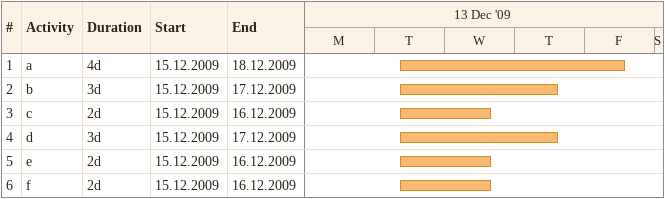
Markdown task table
| ID | Task | Duration | Start | Finish |
|---|---|---|---|---|
| 1 | a | 4d | 2009-12-15 | 2009-12-18 |
| 2 | b | 3d | 2009-12-15 | 2009-12-17 |
| 3 | c | 2d | 2009-12-15 | 2009-12-16 |
| 4 | d | 3d | 2009-12-15 | 2009-12-17 |
| 5 | e | 2d | 2009-12-15 | 2009-12-16 |
| 6 | f | 2d | 2009-12-15 | 2009-12-16 |
